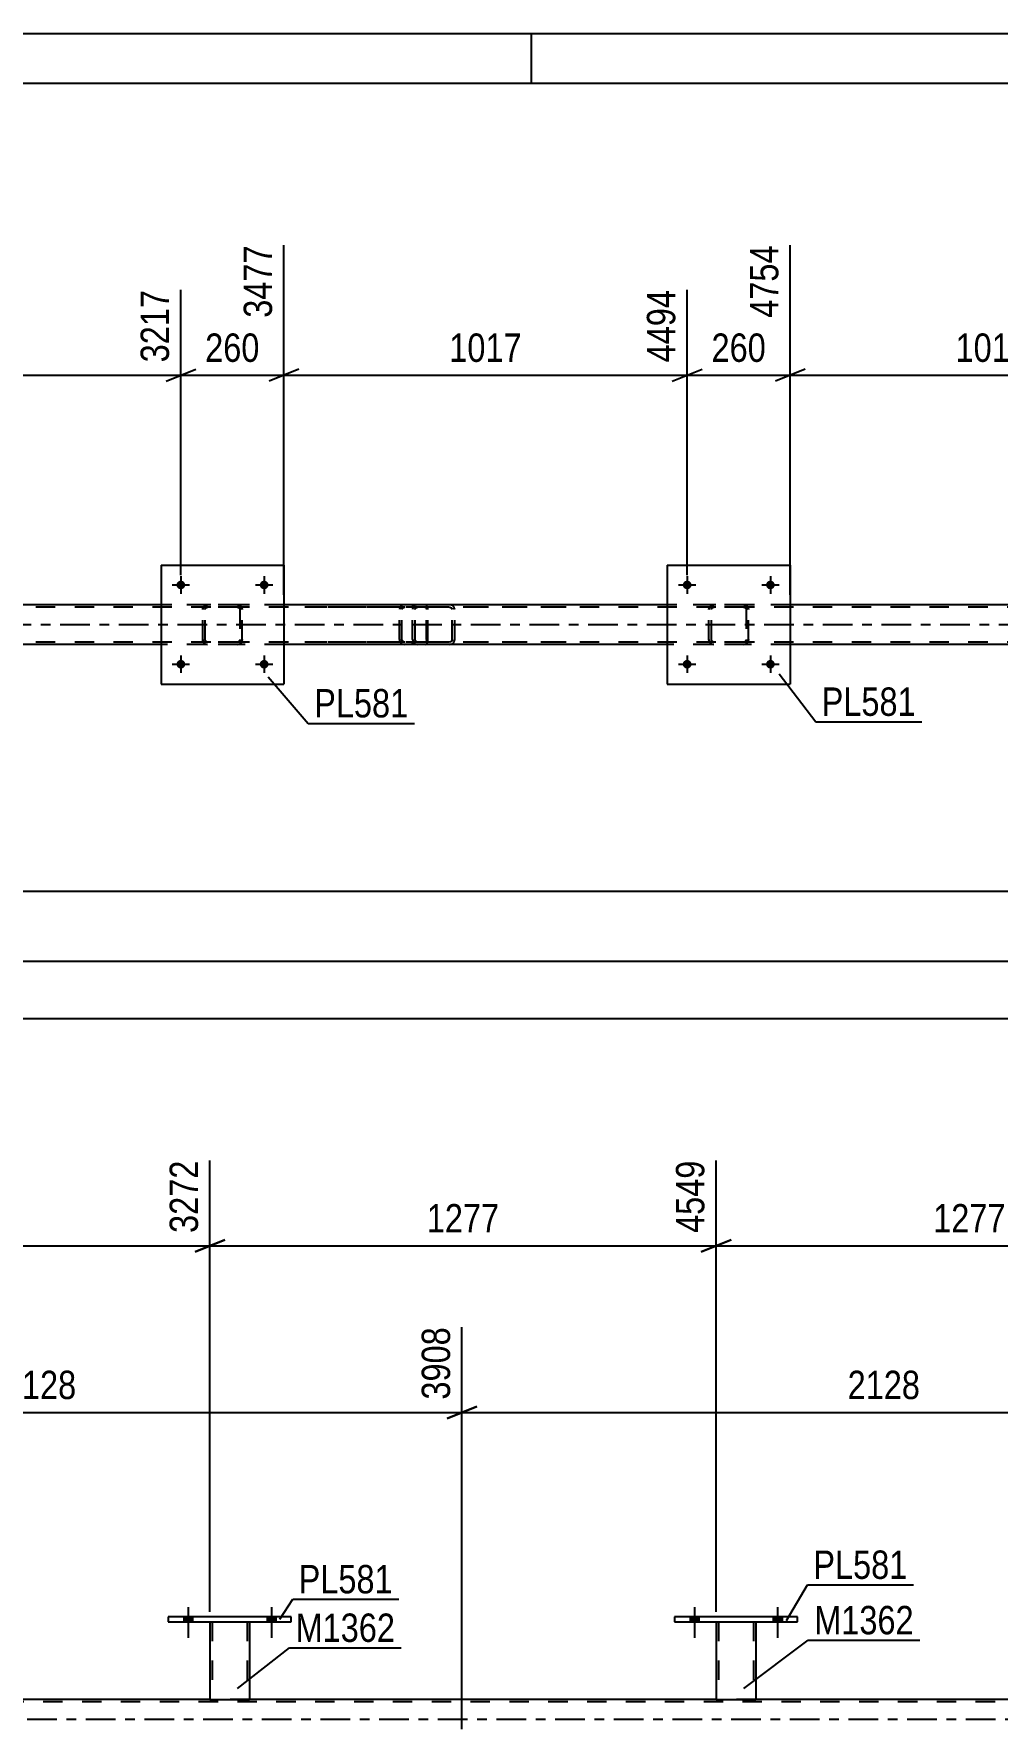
# Model space of a CAD drawing. Header units: millimetres. Extents: x 0 to 841, y 0 to 594.
# Drawn here: x 160.8 to 258, y 422.9 to 594 of the extents above; entities that cross this region are included whole.
import ezdxf

# ---------------------------------------------------------------- set-up
doc = ezdxf.new("R2010")
doc.units = ezdxf.units.MM
doc.linetypes.add('DXK_LINE_DOT2', pattern=[3.9198, 1.9599, -1.9599])
doc.linetypes.add('DXK_LINE_DOT3', pattern=[5.9187, 2.979, -0.9799, 0.9799, -0.9799])
doc.styles.add('Arial Narrow', font='ARIALN.TTF', dxfattribs={"height": 0.2})

# ---------------------------------------------------------------- blocks, each defined once
blk = doc.blocks.new('Unknown-122568519-1133 - 12225')
at = {"color": 5, "linetype": 'Continuous'}
for p, q in [((841, 594), (0, 594)), ((211, 589), (211, 594)), ((836, 589), (5, 589))]:
    blk.add_line(p, q, dxfattribs=at)
blk = doc.blocks.new('Part-122568519-4022 - 3869')
at = {"color": 7, "linetype": 'DXK_LINE_DOT2'}
for p, q in [((747.02, 536.14), (104.28, 536.14)), ((747.02, 536.38), (122.56, 536.38)), ((186.04, 536.38), (173.64, 536.38)), ((237.12, 536.38), (224.72, 536.38)), ((747.02, 532.62), (104.28, 532.62)), ((186.04, 532.38), (173.64, 532.38)), ((237.12, 532.38), (224.72, 532.38))]:
    blk.add_line(p, q, dxfattribs=at)
at = {"color": 2, "linetype": 'Continuous'}
for p, q in [((173.64, 536.38), (134.96, 536.38)), ((224.72, 536.38), (186.04, 536.38)), ((275.8, 536.38), (237.12, 536.38)), ((173.64, 532.38), (134.96, 532.38)), ((224.72, 532.38), (186.04, 532.38)), ((275.8, 532.38), (237.12, 532.38))]:
    blk.add_line(p, q, dxfattribs=at)
at = {"color": 7, "linetype": 'DXK_LINE_DOT3'}
blk.add_line((104.28, 534.38), (747.02, 534.38), dxfattribs=at)
blk = doc.blocks.new('Bolt-122568519-3937 - 3869')
at = {"linetype": 'Continuous'}
for points in [[(176.08, 538.38, -1), (175.2, 538.38, -1)], [(184.48, 538.38, -1), (183.6, 538.38, -1)]]:
    blk.add_hatch(color=1, dxfattribs=at).paths.add_polyline_path(points)
at = {"color": 1, "linetype": 'Continuous'}
for p, q in [((175.64, 539.26), (175.64, 537.5)), ((184.04, 539.26), (184.04, 537.5)), ((174.76, 538.38), (176.52, 538.38)), ((183.16, 538.38), (184.92, 538.38))]:
    blk.add_line(p, q, dxfattribs=at)
blk = doc.blocks.new('Part-122568519-4003 - 3869')
at = {"color": 7, "linetype": 'DXK_LINE_DOT2'}
for p, q in [((200.29, 536.38), (188.13, 536.38)), ((200.29, 536.14), (188.13, 536.14)), ((197.73, 536.07), (197.69, 535.9)), ((197.69, 532.86), (197.69, 535.9)), ((197.73, 536.08), (197.73, 536.07)), ((197.94, 535.9), (197.96, 535.99)), ((197.94, 532.86), (197.94, 535.9)), ((197.96, 535.99), (198.02, 536.07)), ((198.2, 536.38), (198, 536.34)), ((198.02, 536.07), (198.1, 536.12)), ((198.1, 536.12), (198.2, 536.14)), ((199.01, 536.38), (199.01, 536.14)), ((200.39, 536.34), (200.29, 536.38)), ((200.29, 536.14), (200.34, 536.12)), ((200.34, 536.12), (200.38, 536.07)), ((200.38, 536.07), (200.41, 535.99)), ((200.48, 536.24), (200.39, 536.34)), ((200.41, 535.99), (200.42, 535.9)), ((200.42, 532.86), (200.42, 535.9)), ((200.54, 536.08), (200.48, 536.24)), ((200.56, 535.9), (200.54, 536.08)), ((200.56, 532.86), (200.56, 535.9)), ((200.29, 532.62), (188.13, 532.62)), ((200.29, 532.38), (188.13, 532.38)), ((197.69, 532.86), (197.71, 532.77)), ((197.71, 532.77), (197.73, 532.67)), ((197.96, 532.77), (197.94, 532.86)), ((198.02, 532.69), (197.96, 532.77)), ((198, 532.42), (198.2, 532.38)), ((198.1, 532.64), (198.02, 532.69)), ((198.2, 532.62), (198.1, 532.64)), ((199.01, 532.38), (199.01, 532.62)), ((200.34, 532.64), (200.29, 532.62)), ((200.29, 532.38), (200.39, 532.42)), ((200.38, 532.69), (200.34, 532.64)), ((200.41, 532.77), (200.38, 532.69)), ((200.39, 532.42), (200.48, 532.52)), ((200.42, 532.86), (200.41, 532.77)), ((200.48, 532.52), (200.54, 532.67)), ((200.54, 532.67), (200.56, 532.86))]:
    blk.add_line(p, q, dxfattribs=at)
for centre, start, end in [((198.18, 535.88), 111.1941, 156.1506), ((198.18, 532.87), 203.8494, 248.8059)]:
    blk.add_arc(centre, 0.492, start, end, dxfattribs=at)
blk = doc.blocks.new('Part-122568519-4028 - 3869')
at = {"color": 7, "linetype": 'DXK_LINE_DOT2'}
for p, q in [((199.05, 536.07), (199.01, 535.9)), ((199.01, 532.86), (199.01, 535.9)), ((199.05, 536.08), (199.05, 536.07)), ((199.27, 535.9), (199.28, 535.99)), ((199.27, 532.86), (199.27, 535.9)), ((199.28, 535.99), (199.34, 536.07)), ((199.52, 536.38), (199.33, 536.34)), ((199.34, 536.07), (199.42, 536.12)), ((199.42, 536.12), (199.52, 536.14)), ((214.51, 536.38), (199.52, 536.38)), ((214.51, 536.14), (199.52, 536.14)), ((202.95, 536.34), (202.76, 536.38)), ((202.76, 536.14), (202.85, 536.12)), ((202.85, 536.12), (202.94, 536.07)), ((202.94, 536.07), (202.99, 535.99)), ((202.99, 535.99), (203.01, 535.9)), ((203.01, 532.86), (203.01, 535.9)), ((203.23, 536.07), (203.23, 536.08)), ((203.27, 535.9), (203.23, 536.07)), ((203.27, 532.86), (203.27, 535.9)), ((199.01, 532.86), (199.03, 532.77)), ((199.03, 532.77), (199.05, 532.67)), ((199.28, 532.77), (199.27, 532.86)), ((199.34, 532.69), (199.28, 532.77)), ((199.33, 532.42), (199.52, 532.38)), ((199.42, 532.64), (199.34, 532.69)), ((199.52, 532.62), (199.42, 532.64)), ((214.51, 532.62), (199.52, 532.62)), ((214.51, 532.38), (199.52, 532.38)), ((202.85, 532.64), (202.76, 532.62)), ((202.76, 532.38), (202.95, 532.42)), ((202.94, 532.69), (202.85, 532.64)), ((202.99, 532.77), (202.94, 532.69)), ((203.01, 532.86), (202.99, 532.77)), ((203.23, 532.67), (203.25, 532.77)), ((203.25, 532.77), (203.27, 532.86))]:
    blk.add_line(p, q, dxfattribs=at)
for centre, start, end in [((199.5, 535.88), 110.7583, 155.68), ((202.78, 535.88), 24.32, 69.2417), ((199.5, 532.88), 204.32, 249.2417), ((202.78, 532.88), 290.7583, 335.68)]:
    blk.add_arc(centre, 0.496, start, end, dxfattribs=at)
blk = doc.blocks.new('Part-122568519-4122 - 3869')
at = {"color": 7, "linetype": 'DXK_LINE_DOT2'}
for p, q in [((228.92, 535.9), (228.95, 536.08)), ((228.95, 536.08), (228.92, 535.9)), ((228.92, 532.86), (228.92, 535.9)), ((229.16, 535.9), (229.18, 535.99)), ((229.16, 532.86), (229.16, 535.9)), ((229.18, 535.99), (229.23, 536.07)), ((229.21, 536.34), (229.4, 536.38)), ((229.4, 536.38), (229.21, 536.34)), ((229.23, 536.07), (229.31, 536.12)), ((229.31, 536.12), (229.4, 536.14)), ((232.44, 536.38), (229.4, 536.38)), ((232.44, 536.14), (229.4, 536.14)), ((232.44, 536.38), (232.62, 536.34)), ((232.62, 536.34), (232.44, 536.38)), ((232.44, 536.14), (232.53, 536.12)), ((232.53, 536.12), (232.61, 536.07)), ((232.61, 536.07), (232.66, 535.99)), ((232.66, 535.99), (232.68, 535.9)), ((232.68, 535.9), (232.68, 532.86)), ((232.88, 536.08), (232.92, 535.9)), ((232.92, 535.9), (232.88, 536.08)), ((232.92, 532.86), (232.92, 535.9)), ((228.95, 532.67), (228.92, 532.86)), ((228.92, 532.86), (228.95, 532.67)), ((229.18, 532.77), (229.16, 532.86)), ((229.23, 532.69), (229.18, 532.77)), ((229.4, 532.38), (229.21, 532.41)), ((229.21, 532.41), (229.4, 532.38)), ((229.31, 532.64), (229.23, 532.69)), ((229.4, 532.62), (229.31, 532.64)), ((232.44, 532.62), (229.4, 532.62)), ((232.44, 532.38), (229.4, 532.38)), ((232.53, 532.64), (232.44, 532.62)), ((232.62, 532.41), (232.44, 532.38)), ((232.44, 532.38), (232.62, 532.41)), ((232.61, 532.69), (232.53, 532.64)), ((232.66, 532.77), (232.61, 532.69)), ((232.68, 532.86), (232.66, 532.77)), ((232.92, 532.86), (232.88, 532.67)), ((232.88, 532.67), (232.92, 532.86))]:
    blk.add_line(p, q, dxfattribs=at)
at = {"color": 7, "linetype": 'DXK_LINE_DOT3'}
blk.add_line((230.92, 534.38), (230.92, 534.38), dxfattribs=at)
at = {"color": 7, "linetype": 'DXK_LINE_DOT2'}
for centre, start, end in [((229.4, 535.9), 112.5, 157.5), ((229.4, 535.9), 112.5, 157.5), ((232.44, 535.9), 22.5, 67.5), ((232.44, 535.9), 22.5, 67.5), ((229.4, 532.86), 202.5, 247.5), ((229.4, 532.86), 202.5, 247.5), ((232.44, 532.86), 292.5, 337.5), ((232.44, 532.86), 292.5, 337.5)]:
    blk.add_arc(centre, 0.48, start, end, dxfattribs=at)
blk = doc.blocks.new('Part-122568519-4127 - 3869')
at = {"color": 2, "linetype": 'Continuous'}
for p, q in [((224.72, 540.38), (224.72, 528.38)), ((224.72, 540.38), (237.12, 540.38)), ((237.12, 540.38), (237.12, 528.38)), ((224.72, 528.38), (237.12, 528.38))]:
    blk.add_line(p, q, dxfattribs=at)
blk = doc.blocks.new('Part-122568519-4128 - 3869')
at = {"color": 7, "linetype": 'DXK_LINE_DOT2'}
for p, q in [((177.84, 535.9), (177.87, 536.08)), ((177.87, 536.08), (177.84, 535.9)), ((177.84, 532.86), (177.84, 535.9)), ((178.08, 535.9), (178.1, 535.99)), ((178.08, 532.86), (178.08, 535.9)), ((178.1, 535.99), (178.15, 536.07)), ((178.13, 536.34), (178.32, 536.38)), ((178.32, 536.38), (178.13, 536.34)), ((178.15, 536.07), (178.23, 536.12)), ((178.23, 536.12), (178.32, 536.14)), ((181.36, 536.38), (178.32, 536.38)), ((181.36, 536.14), (178.32, 536.14)), ((181.36, 536.38), (181.54, 536.34)), ((181.54, 536.34), (181.36, 536.38)), ((181.36, 536.14), (181.45, 536.12)), ((181.45, 536.12), (181.53, 536.07)), ((181.53, 536.07), (181.58, 535.99)), ((181.58, 535.99), (181.6, 535.9)), ((181.6, 535.9), (181.6, 532.86)), ((181.8, 536.08), (181.84, 535.9)), ((181.84, 535.9), (181.8, 536.08)), ((181.84, 532.86), (181.84, 535.9)), ((177.87, 532.67), (177.84, 532.86)), ((177.84, 532.86), (177.87, 532.67)), ((178.1, 532.77), (178.08, 532.86)), ((178.15, 532.69), (178.1, 532.77)), ((178.32, 532.38), (178.13, 532.41)), ((178.13, 532.41), (178.32, 532.38)), ((178.23, 532.64), (178.15, 532.69)), ((178.32, 532.62), (178.23, 532.64)), ((181.36, 532.62), (178.32, 532.62)), ((181.36, 532.38), (178.32, 532.38)), ((181.45, 532.64), (181.36, 532.62)), ((181.54, 532.41), (181.36, 532.38)), ((181.36, 532.38), (181.54, 532.41)), ((181.53, 532.69), (181.45, 532.64)), ((181.58, 532.77), (181.53, 532.69)), ((181.6, 532.86), (181.58, 532.77)), ((181.84, 532.86), (181.8, 532.67)), ((181.8, 532.67), (181.84, 532.86))]:
    blk.add_line(p, q, dxfattribs=at)
at = {"color": 7, "linetype": 'DXK_LINE_DOT3'}
blk.add_line((179.84, 534.38), (179.84, 534.38), dxfattribs=at)
at = {"color": 7, "linetype": 'DXK_LINE_DOT2'}
for centre, start, end in [((178.32, 535.9), 112.5, 157.5), ((178.32, 535.9), 112.5, 157.5), ((181.36, 535.9), 22.5, 67.5), ((181.36, 535.9), 22.5, 67.5), ((178.32, 532.86), 202.5, 247.5), ((178.32, 532.86), 202.5, 247.5), ((181.36, 532.86), 292.5, 337.5), ((181.36, 532.86), 292.5, 337.5)]:
    blk.add_arc(centre, 0.48, start, end, dxfattribs=at)
blk = doc.blocks.new('Part-122568519-4133 - 3869')
at = {"color": 2, "linetype": 'Continuous'}
for p, q in [((173.64, 540.38), (173.64, 528.38)), ((173.64, 540.38), (186.04, 540.38)), ((186.04, 540.38), (186.04, 528.38)), ((173.64, 528.38), (186.04, 528.38))]:
    blk.add_line(p, q, dxfattribs=at)
blk = doc.blocks.new('Bolt-122568519-4141 - 3869')
at = {"linetype": 'Continuous'}
for points in [[(176.08, 530.38, -1), (175.2, 530.38, -1)], [(184.48, 530.38, -1), (183.6, 530.38, -1)]]:
    blk.add_hatch(color=1, dxfattribs=at).paths.add_polyline_path(points)
at = {"color": 1, "linetype": 'Continuous'}
for p, q in [((175.64, 531.26), (175.64, 529.5)), ((184.04, 531.26), (184.04, 529.5)), ((174.76, 530.38), (176.52, 530.38)), ((183.16, 530.38), (184.92, 530.38))]:
    blk.add_line(p, q, dxfattribs=at)
blk = doc.blocks.new('Bolt-122568519-4151 - 3869')
at = {"linetype": 'Continuous'}
for points in [[(227.16, 530.38, -1), (226.28, 530.38, -1)], [(235.56, 530.38, -1), (234.68, 530.38, -1)]]:
    blk.add_hatch(color=1, dxfattribs=at).paths.add_polyline_path(points)
at = {"color": 1, "linetype": 'Continuous'}
for p, q in [((226.72, 531.26), (226.72, 529.5)), ((235.12, 531.26), (235.12, 529.5)), ((225.84, 530.38), (227.6, 530.38)), ((234.24, 530.38), (236, 530.38))]:
    blk.add_line(p, q, dxfattribs=at)
blk = doc.blocks.new('Bolt-122568519-4152 - 3869')
at = {"linetype": 'Continuous'}
for points in [[(227.16, 538.38, -1), (226.28, 538.38, -1)], [(235.56, 538.38, -1), (234.68, 538.38, -1)]]:
    blk.add_hatch(color=1, dxfattribs=at).paths.add_polyline_path(points)
at = {"color": 1, "linetype": 'Continuous'}
for p, q in [((226.72, 539.26), (226.72, 537.5)), ((235.12, 539.26), (235.12, 537.5)), ((225.84, 538.38), (227.6, 538.38)), ((234.24, 538.38), (236, 538.38))]:
    blk.add_line(p, q, dxfattribs=at)
blk = doc.blocks.new('Part-122568519-5496 - 5055')
at = {"color": 2, "linetype": 'Continuous'}
for p, q in [((174.37, 434.22), (174.37, 433.74)), ((186.77, 434.22), (174.37, 434.22)), ((174.37, 433.74), (186.77, 433.74)), ((186.77, 433.74), (186.77, 434.22))]:
    blk.add_line(p, q, dxfattribs=at)
blk = doc.blocks.new('Part-122568519-5319 - 5055')
at = {"color": 7, "linetype": 'DXK_LINE_DOT2'}
for p, q in [((747.76, 425.66), (47.68, 425.66)), ((182.57, 425.9), (178.57, 425.9)), ((233.65, 425.9), (229.65, 425.9))]:
    blk.add_line(p, q, dxfattribs=at)
at = {"color": 2, "linetype": 'Continuous'}
for p, q in [((178.57, 425.9), (131.49, 425.9)), ((229.65, 425.9), (182.57, 425.9)), ((280.73, 425.9), (233.65, 425.9))]:
    blk.add_line(p, q, dxfattribs=at)
at = {"color": 7, "linetype": 'DXK_LINE_DOT3'}
blk.add_line((47.68, 423.9), (747.76, 423.9), dxfattribs=at)
blk = doc.blocks.new('Bolt-122568519-5401 - 5055')
at = {"linetype": 'Continuous'}
for points in [[(227.01, 433.74), (227.89, 433.74), (227.89, 434.22), (227.01, 434.22)], [(235.41, 433.74), (236.29, 433.74), (236.29, 434.22), (235.41, 434.22)]]:
    blk.add_hatch(color=1, dxfattribs=at).paths.add_polyline_path(points)
at = {"color": 1, "linetype": 'Continuous'}
for p, q in [((227.45, 435.22), (227.45, 432.1)), ((235.85, 435.22), (235.85, 432.1)), ((227.01, 434.22), (227.01, 433.74)), ((227.89, 434.22), (227.89, 433.74)), ((235.41, 434.22), (235.41, 433.74)), ((236.29, 434.22), (236.29, 433.74))]:
    blk.add_line(p, q, dxfattribs=at)
blk = doc.blocks.new('Bolt-122568519-5402 - 5055')
at = {"linetype": 'Continuous'}
for points in [[(175.93, 433.74), (176.81, 433.74), (176.81, 434.22), (175.93, 434.22)], [(184.33, 433.74), (185.21, 433.74), (185.21, 434.22), (184.33, 434.22)]]:
    blk.add_hatch(color=1, dxfattribs=at).paths.add_polyline_path(points)
at = {"color": 1, "linetype": 'Continuous'}
for p, q in [((176.37, 435.22), (176.37, 432.1)), ((184.77, 435.22), (184.77, 432.1)), ((175.93, 434.22), (175.93, 433.74)), ((176.81, 434.22), (176.81, 433.74)), ((184.33, 434.22), (184.33, 433.74)), ((185.21, 434.22), (185.21, 433.74))]:
    blk.add_line(p, q, dxfattribs=at)
blk = doc.blocks.new('Bolt-122568519-5403 - 5055')
at = {"linetype": 'Continuous'}
for points in [[(175.93, 433.74), (176.81, 433.74), (176.81, 434.22), (175.93, 434.22)], [(184.33, 433.74), (185.21, 433.74), (185.21, 434.22), (184.33, 434.22)]]:
    blk.add_hatch(color=1, dxfattribs=at).paths.add_polyline_path(points)
at = {"color": 1, "linetype": 'Continuous'}
for p, q in [((176.37, 435.22), (176.37, 432.1)), ((184.77, 435.22), (184.77, 432.1)), ((175.93, 434.22), (175.93, 433.74)), ((176.81, 434.22), (176.81, 433.74)), ((184.33, 434.22), (184.33, 433.74)), ((185.21, 434.22), (185.21, 433.74))]:
    blk.add_line(p, q, dxfattribs=at)
blk = doc.blocks.new('Bolt-122568519-5424 - 5055')
at = {"linetype": 'Continuous'}
for points in [[(227.01, 433.74), (227.89, 433.74), (227.89, 434.22), (227.01, 434.22)], [(235.41, 433.74), (236.29, 433.74), (236.29, 434.22), (235.41, 434.22)]]:
    blk.add_hatch(color=1, dxfattribs=at).paths.add_polyline_path(points)
at = {"color": 1, "linetype": 'Continuous'}
for p, q in [((227.45, 435.22), (227.45, 432.1)), ((235.85, 435.22), (235.85, 432.1)), ((227.01, 434.22), (227.01, 433.74)), ((227.89, 434.22), (227.89, 433.74)), ((235.41, 434.22), (235.41, 433.74)), ((236.29, 434.22), (236.29, 433.74))]:
    blk.add_line(p, q, dxfattribs=at)
blk = doc.blocks.new('Part-122568519-5481 - 5055')
at = {"color": 2, "linetype": 'Continuous'}
for p, q in [((229.65, 433.74), (229.65, 425.9)), ((233.65, 433.74), (233.65, 425.9)), ((229.65, 425.9), (233.65, 425.9))]:
    blk.add_line(p, q, dxfattribs=at)
at = {"color": 7, "linetype": 'DXK_LINE_DOT2'}
for p, q in [((229.65, 433.74), (233.65, 433.74)), ((229.65, 433.74), (229.65, 433.74)), ((229.65, 433.74), (229.65, 433.74)), ((229.89, 433.74), (229.89, 425.9)), ((233.41, 433.74), (233.41, 425.9)), ((233.65, 433.74), (233.65, 433.74)), ((233.65, 433.74), (233.65, 433.74)), ((233.36, 425.9), (233.39, 425.9)), ((233.36, 425.9), (233.39, 425.9)), ((233.39, 425.9), (233.41, 425.9)), ((233.39, 425.9), (233.41, 425.9))]:
    blk.add_line(p, q, dxfattribs=at)
blk = doc.blocks.new('Part-122568519-5486 - 5055')
at = {"color": 2, "linetype": 'Continuous'}
for p, q in [((225.45, 434.22), (225.45, 433.74)), ((237.85, 434.22), (225.45, 434.22)), ((225.45, 433.74), (237.85, 433.74)), ((237.85, 433.74), (237.85, 434.22))]:
    blk.add_line(p, q, dxfattribs=at)
blk = doc.blocks.new('Part-122568519-5491 - 5055')
at = {"color": 2, "linetype": 'Continuous'}
for p, q in [((178.57, 433.74), (178.57, 425.9)), ((182.57, 433.74), (182.57, 425.9)), ((178.57, 425.9), (182.57, 425.9))]:
    blk.add_line(p, q, dxfattribs=at)
at = {"color": 7, "linetype": 'DXK_LINE_DOT2'}
for p, q in [((178.57, 433.74), (182.57, 433.74)), ((178.57, 433.74), (178.57, 433.74)), ((178.57, 433.74), (178.57, 433.74)), ((178.81, 433.74), (178.81, 425.9)), ((182.33, 433.74), (182.33, 425.9)), ((182.57, 433.74), (182.57, 433.74)), ((182.57, 433.74), (182.57, 433.74)), ((182.27, 425.9), (182.31, 425.9)), ((182.27, 425.9), (182.31, 425.9)), ((182.31, 425.9), (182.33, 425.9)), ((182.31, 425.9), (182.33, 425.9))]:
    blk.add_line(p, q, dxfattribs=at)
blk = doc.blocks.new('StraightDimension-122568519-4487 - 3869')
at = {"color": 7, "linetype": 'Continuous'}
blk.add_line((61.72, 494.61), (747.66, 494.61), dxfattribs=at)
blk = doc.blocks.new('StraightDimension-122568519-4349 - 3869')
at = {"color": 7, "linetype": 'Continuous'}
blk.add_line((62.36, 507.46), (626.93, 507.46), dxfattribs=at)
blk = doc.blocks.new('StraightDimension-122568519-4508 - 3869')
at = {"color": 7, "linetype": 'Continuous'}
blk.add_line((62.36, 500.4), (747.02, 500.4), dxfattribs=at)
blk = doc.blocks.new('StraightDimension-122568519-4897 - 3869')
at = {"color": 7, "linetype": 'Continuous'}
for p, q in [((237.12, 537.38), (237.12, 572.66)), ((277.8, 539.38), (277.8, 568.16)), ((238.62, 560.15), (235.62, 558.95)), ((237.12, 559.55), (277.8, 559.55)), ((276.3, 558.95), (279.3, 560.15))]:
    blk.add_line(p, q, dxfattribs=at)
at = {"color": 0, "linetype": 'Continuous'}
blk.add_wipeout([(277.2, 568.76), (273, 568.76), (273, 560.25), (277.2, 560.25)], dxfattribs=at)
at = {"color": 0}
blk.add_wipeout([(261.71, 560.3), (261.71, 564.5), (253.2, 564.5), (253.2, 560.3)], dxfattribs=at)
at = {"color": 3, "linetype": 'Continuous', "style": 'Arial Narrow'}
blk.add_text('5771', height=2.863, rotation=90.0002, dxfattribs=at).set_placement((276.6, 560.85))
at = {"color": 3, "style": 'Arial Narrow'}
blk.add_text('1017', height=2.863, dxfattribs=at).set_placement((253.8, 560.9))
blk = doc.blocks.new('StraightDimension-122568519-4915 - 3869')
at = {"color": 7, "linetype": 'Continuous'}
for p, q in [((237.12, 537.38), (237.12, 572.66)), ((226.72, 539.38), (226.72, 568.16)), ((225.22, 558.95), (228.22, 560.15)), ((226.72, 559.55), (237.12, 559.55)), ((238.62, 560.15), (235.62, 558.95))]:
    blk.add_line(p, q, dxfattribs=at)
at = {"color": 0}
blk.add_wipeout([(235.26, 560.3), (235.26, 564.5), (228.58, 564.5), (228.58, 560.3)], dxfattribs=at)
at = {"color": 3, "style": 'Arial Narrow'}
blk.add_text('260', height=2.863, dxfattribs=at).set_placement((229.18, 560.9))
at = {"color": 0, "linetype": 'Continuous'}
blk.add_wipeout([(236.52, 573.26), (232.32, 573.26), (232.32, 564.75), (236.52, 564.75)], dxfattribs=at)
at = {"color": 3, "linetype": 'Continuous', "style": 'Arial Narrow'}
blk.add_text('4754', height=2.863, rotation=90.0002, dxfattribs=at).set_placement((235.92, 565.35))
blk = doc.blocks.new('StraightDimension-122568519-4933 - 3869')
at = {"color": 7, "linetype": 'Continuous'}
for p, q in [((186.04, 537.38), (186.04, 572.66)), ((226.72, 539.38), (226.72, 568.16)), ((187.54, 560.15), (184.54, 558.95)), ((186.04, 559.55), (226.72, 559.55)), ((225.22, 558.95), (228.22, 560.15))]:
    blk.add_line(p, q, dxfattribs=at)
at = {"color": 0, "linetype": 'Continuous'}
blk.add_wipeout([(226.12, 568.76), (221.92, 568.76), (221.92, 560.25), (226.12, 560.25)], dxfattribs=at)
at = {"color": 0}
blk.add_wipeout([(210.63, 560.3), (210.63, 564.5), (202.12, 564.5), (202.12, 560.3)], dxfattribs=at)
at = {"color": 3, "linetype": 'Continuous', "style": 'Arial Narrow'}
blk.add_text('4494', height=2.863, rotation=90.0002, dxfattribs=at).set_placement((225.52, 560.85))
at = {"color": 3, "style": 'Arial Narrow'}
blk.add_text('1017', height=2.863, dxfattribs=at).set_placement((202.72, 560.9))
blk = doc.blocks.new('StraightDimension-122568519-4951 - 3869')
at = {"color": 7, "linetype": 'Continuous'}
for p, q in [((186.04, 537.38), (186.04, 572.66)), ((175.64, 539.38), (175.64, 568.16)), ((174.14, 558.95), (177.14, 560.15)), ((175.64, 559.55), (186.04, 559.55)), ((187.54, 560.15), (184.54, 558.95))]:
    blk.add_line(p, q, dxfattribs=at)
at = {"color": 0}
blk.add_wipeout([(184.18, 560.3), (184.18, 564.5), (177.49, 564.5), (177.49, 560.3)], dxfattribs=at)
at = {"color": 3, "style": 'Arial Narrow'}
blk.add_text('260', height=2.863, dxfattribs=at).set_placement((178.09, 560.9))
at = {"color": 0, "linetype": 'Continuous'}
blk.add_wipeout([(185.44, 573.26), (181.24, 573.26), (181.24, 564.75), (185.44, 564.75)], dxfattribs=at)
at = {"color": 3, "linetype": 'Continuous', "style": 'Arial Narrow'}
blk.add_text('3477', height=2.863, rotation=90.0002, dxfattribs=at).set_placement((184.84, 565.35))
blk = doc.blocks.new('StraightDimension-122568519-4969 - 3869')
at = {"color": 7, "linetype": 'Continuous'}
for p, q in [((134.96, 537.38), (134.96, 572.66)), ((175.64, 539.38), (175.64, 568.16)), ((136.46, 560.15), (133.46, 558.95)), ((134.96, 559.55), (175.64, 559.55)), ((174.14, 558.95), (177.14, 560.15))]:
    blk.add_line(p, q, dxfattribs=at)
at = {"color": 0, "linetype": 'Continuous'}
blk.add_wipeout([(175.04, 568.76), (170.84, 568.76), (170.84, 560.25), (175.04, 560.25)], dxfattribs=at)
at = {"color": 0}
blk.add_wipeout([(159.55, 560.3), (159.55, 564.5), (151.04, 564.5), (151.04, 560.3)], dxfattribs=at)
at = {"color": 3, "linetype": 'Continuous', "style": 'Arial Narrow'}
blk.add_text('3217', height=2.863, rotation=90.0002, dxfattribs=at).set_placement((174.44, 560.85))
at = {"color": 3, "style": 'Arial Narrow'}
blk.add_text('1017', height=2.863, dxfattribs=at).set_placement((151.64, 560.9))
blk = doc.blocks.new('StraightDimension-122568519-6253 - 5055')
at = {"color": 7, "linetype": 'Continuous'}
for p, q in [((229.65, 434.74), (229.65, 480.3)), ((280.73, 434.74), (280.73, 480.3)), ((231.15, 472.28), (228.15, 471.08)), ((279.23, 471.08), (282.23, 472.28)), ((229.65, 471.68), (280.73, 471.68))]:
    blk.add_line(p, q, dxfattribs=at)
at = {"color": 0, "linetype": 'Continuous'}
blk.add_wipeout([(280.13, 480.9), (275.93, 480.9), (275.93, 472.38), (280.13, 472.38)], dxfattribs=at)
at = {"color": 0}
blk.add_wipeout([(259.45, 472.43), (259.45, 476.63), (250.94, 476.63), (250.94, 472.43)], dxfattribs=at)
at = {"color": 3, "linetype": 'Continuous', "style": 'Arial Narrow'}
blk.add_text('5826', height=2.863, rotation=90.0002, dxfattribs=at).set_placement((279.53, 472.98))
at = {"color": 3, "style": 'Arial Narrow'}
blk.add_text('1277', height=2.863, dxfattribs=at).set_placement((251.54, 473.03))
blk = doc.blocks.new('StraightDimension-122568519-6233 - 5055')
at = {"color": 7, "linetype": 'Continuous'}
for p, q in [((127.49, 434.74), (127.49, 480.3)), ((178.57, 434.74), (178.57, 480.3)), ((128.99, 472.28), (125.99, 471.08)), ((177.07, 471.08), (180.07, 472.28)), ((127.49, 471.68), (178.57, 471.68))]:
    blk.add_line(p, q, dxfattribs=at)
at = {"color": 0, "linetype": 'Continuous'}
blk.add_wipeout([(177.97, 480.9), (173.77, 480.9), (173.77, 472.38), (177.97, 472.38)], dxfattribs=at)
at = {"color": 0}
blk.add_wipeout([(157.29, 472.43), (157.29, 476.63), (148.77, 476.63), (148.77, 472.43)], dxfattribs=at)
at = {"color": 3, "linetype": 'Continuous', "style": 'Arial Narrow'}
blk.add_text('3272', height=2.863, rotation=90.0002, dxfattribs=at).set_placement((177.37, 472.98))
at = {"color": 3, "style": 'Arial Narrow'}
blk.add_text('1277', height=2.863, dxfattribs=at).set_placement((149.37, 473.03))
blk = doc.blocks.new('StraightDimension-122568519-6243 - 5055')
at = {"color": 7, "linetype": 'Continuous'}
for p, q in [((178.57, 434.74), (178.57, 480.3)), ((229.65, 434.74), (229.65, 480.3)), ((180.07, 472.28), (177.07, 471.08)), ((228.15, 471.08), (231.15, 472.28)), ((178.57, 471.68), (229.65, 471.68))]:
    blk.add_line(p, q, dxfattribs=at)
at = {"color": 0, "linetype": 'Continuous'}
blk.add_wipeout([(229.05, 480.9), (224.85, 480.9), (224.85, 472.38), (229.05, 472.38)], dxfattribs=at)
at = {"color": 0}
blk.add_wipeout([(208.37, 472.43), (208.37, 476.63), (199.85, 476.63), (199.85, 472.43)], dxfattribs=at)
at = {"color": 3, "linetype": 'Continuous', "style": 'Arial Narrow'}
blk.add_text('4549', height=2.863, rotation=90.0002, dxfattribs=at).set_placement((228.45, 472.98))
at = {"color": 3, "style": 'Arial Narrow'}
blk.add_text('1277', height=2.863, dxfattribs=at).set_placement((200.45, 473.03))
blk = doc.blocks.new('StraightDimension-122568519-6075 - 5055')
at = {"color": 7, "linetype": 'Continuous'}
for p, q in [((204, 422.9), (204, 463.47)), ((289.13, 422.9), (289.13, 463.47)), ((205.5, 455.46), (202.5, 454.26)), ((287.63, 454.26), (290.63, 455.46)), ((204, 454.86), (289.13, 454.86))]:
    blk.add_line(p, q, dxfattribs=at)
at = {"color": 0, "linetype": 'Continuous'}
blk.add_wipeout([(288.53, 464.07), (284.33, 464.07), (284.33, 455.56), (288.53, 455.56)], dxfattribs=at)
at = {"color": 0}
blk.add_wipeout([(250.82, 455.61), (250.82, 459.81), (242.31, 459.81), (242.31, 455.61)], dxfattribs=at)
at = {"color": 3, "linetype": 'Continuous', "style": 'Arial Narrow'}
blk.add_text('6036', height=2.863, rotation=90.0002, dxfattribs=at).set_placement((287.93, 456.16))
at = {"color": 3, "style": 'Arial Narrow'}
blk.add_text('2128', height=2.863, dxfattribs=at).set_placement((242.91, 456.21))
blk = doc.blocks.new('StraightDimension-122568519-6089 - 5055')
at = {"color": 7, "linetype": 'Continuous'}
for p, q in [((118.87, 422.9), (118.87, 467.97)), ((204, 422.9), (204, 463.47)), ((120.37, 455.46), (117.37, 454.26)), ((202.5, 454.26), (205.5, 455.46)), ((118.87, 454.86), (204, 454.86))]:
    blk.add_line(p, q, dxfattribs=at)
at = {"color": 0, "linetype": 'Continuous'}
blk.add_wipeout([(203.4, 464.07), (199.2, 464.07), (199.2, 455.56), (203.4, 455.56)], dxfattribs=at)
at = {"color": 0}
blk.add_wipeout([(165.69, 455.61), (165.69, 459.81), (157.18, 459.81), (157.18, 455.61)], dxfattribs=at)
at = {"color": 3, "linetype": 'Continuous', "style": 'Arial Narrow'}
blk.add_text('3908', height=2.863, rotation=90.0002, dxfattribs=at).set_placement((202.8, 456.16))
at = {"color": 3, "style": 'Arial Narrow'}
blk.add_text('2128', height=2.863, dxfattribs=at).set_placement((157.78, 456.21))
blk = doc.blocks.new('Mark-122568519-4123 - 3869')
at = {"color": 0}
blk.add_wipeout([(249.8, 525.17), (249.8, 528.17), (240.29, 528.17), (240.29, 525.17)], dxfattribs=at)
blk.add_wipeout([(249.8, 525.17), (249.8, 528.17), (240.29, 528.17), (240.29, 525.17)], dxfattribs=at)
at = {"color": 30, "linetype": 'Continuous'}
for p, q in [((236.01, 529.41), (239.69, 524.57)), ((239.69, 524.57), (250.4, 524.57))]:
    blk.add_line(p, q, dxfattribs=at)
at = {"color": 3, "style": 'Arial Narrow'}
blk.add_text('PL581', height=2.863, dxfattribs=at).set_placement((240.29, 525.17))
blk = doc.blocks.new('Mark-122568519-4129 - 3869')
at = {"color": 0}
blk.add_wipeout([(198.6, 525.01), (198.6, 528.01), (189.09, 528.01), (189.09, 525.01)], dxfattribs=at)
blk.add_wipeout([(198.6, 525.01), (198.6, 528.01), (189.09, 528.01), (189.09, 525.01)], dxfattribs=at)
at = {"color": 30, "linetype": 'Continuous'}
for p, q in [((184.44, 529.11), (188.49, 524.41)), ((188.49, 524.41), (199.2, 524.41))]:
    blk.add_line(p, q, dxfattribs=at)
at = {"color": 3, "style": 'Arial Narrow'}
blk.add_text('PL581', height=2.863, dxfattribs=at).set_placement((189.09, 525.01))
blk = doc.blocks.new('Mark-122568519-5492 - 5055')
at = {"color": 0}
blk.add_wipeout([(197.02, 436.6), (197.02, 439.6), (187.52, 439.6), (187.52, 436.6)], dxfattribs=at)
blk.add_wipeout([(197.02, 436.6), (197.02, 439.6), (187.52, 439.6), (187.52, 436.6)], dxfattribs=at)
at = {"color": 30, "linetype": 'Continuous'}
for p, q in [((185.64, 433.99), (186.92, 436)), ((186.92, 436), (197.62, 436))]:
    blk.add_line(p, q, dxfattribs=at)
at = {"color": 3, "style": 'Arial Narrow'}
blk.add_text('PL581', height=2.863, dxfattribs=at).set_placement((187.52, 436.6))
blk = doc.blocks.new('Mark-122568519-5477 - 5055')
at = {"color": 0}
blk.add_wipeout([(249.59, 432.47), (249.59, 435.47), (239.54, 435.47), (239.54, 432.47)], dxfattribs=at)
blk.add_wipeout([(249.59, 432.47), (249.59, 435.47), (239.54, 435.47), (239.54, 432.47)], dxfattribs=at)
at = {"color": 30, "linetype": 'Continuous'}
for p, q in [((232.43, 427), (238.94, 431.87)), ((238.94, 431.87), (250.19, 431.87))]:
    blk.add_line(p, q, dxfattribs=at)
at = {"color": 3, "style": 'Arial Narrow'}
blk.add_text('M1362', height=2.863, dxfattribs=at).set_placement((239.54, 432.47))
blk = doc.blocks.new('Mark-122568519-5482 - 5055')
at = {"color": 0}
blk.add_wipeout([(248.95, 438.06), (248.95, 441.06), (239.45, 441.06), (239.45, 438.06)], dxfattribs=at)
blk.add_wipeout([(248.95, 438.06), (248.95, 441.06), (239.45, 441.06), (239.45, 438.06)], dxfattribs=at)
at = {"color": 30, "linetype": 'Continuous'}
for p, q in [((236.75, 433.87), (238.85, 437.46)), ((238.85, 437.46), (249.55, 437.46))]:
    blk.add_line(p, q, dxfattribs=at)
at = {"color": 3, "style": 'Arial Narrow'}
blk.add_text('PL581', height=2.863, dxfattribs=at).set_placement((239.45, 438.06))
blk = doc.blocks.new('Mark-122568519-5487 - 5055')
at = {"color": 0}
blk.add_wipeout([(197.26, 431.7), (197.26, 434.7), (187.21, 434.7), (187.21, 431.7)], dxfattribs=at)
blk.add_wipeout([(197.26, 431.7), (197.26, 434.7), (187.21, 434.7), (187.21, 431.7)], dxfattribs=at)
at = {"color": 30, "linetype": 'Continuous'}
for p, q in [((181.35, 427), (186.61, 431.1)), ((186.61, 431.1), (197.86, 431.1))]:
    blk.add_line(p, q, dxfattribs=at)
at = {"color": 3, "style": 'Arial Narrow'}
blk.add_text('M1362', height=2.863, dxfattribs=at).set_placement((187.21, 431.7))

msp = doc.modelspace()

# ---------------------------------------------------------------- block references
for name in ['Unknown-122568519-1133 - 12225', 'Part-122568519-4133 - 3869', 'Bolt-122568519-3937 - 3869', 'Part-122568519-4127 - 3869', 'Bolt-122568519-4152 - 3869', 'Part-122568519-4022 - 3869', 'Part-122568519-4128 - 3869', 'Part-122568519-4003 - 3869', 'Part-122568519-4028 - 3869', 'Part-122568519-4122 - 3869', 'Bolt-122568519-4141 - 3869', 'Bolt-122568519-4151 - 3869', 'Bolt-122568519-5402 - 5055', 'Bolt-122568519-5403 - 5055', 'Bolt-122568519-5401 - 5055', 'Bolt-122568519-5424 - 5055', 'Part-122568519-5496 - 5055', 'Part-122568519-5491 - 5055', 'Part-122568519-5486 - 5055', 'Part-122568519-5481 - 5055', 'Part-122568519-5319 - 5055']:
    msp.add_blockref(name, (0, 0))

# ---------------------------------------------------------------- next in the draw order: block references
for name in ['StraightDimension-122568519-4897 - 3869', 'StraightDimension-122568519-4487 - 3869', 'StraightDimension-122568519-6233 - 5055', 'StraightDimension-122568519-6253 - 5055']:
    msp.add_blockref(name, (0, 0))

# ---------------------------------------------------------------- next in the draw order: block references
for name in ['StraightDimension-122568519-4915 - 3869', 'StraightDimension-122568519-4349 - 3869', 'StraightDimension-122568519-6243 - 5055']:
    msp.add_blockref(name, (0, 0))

# ---------------------------------------------------------------- next in the draw order: block references
for name in ['StraightDimension-122568519-4933 - 3869', 'StraightDimension-122568519-4508 - 3869', 'StraightDimension-122568519-6075 - 5055']:
    msp.add_blockref(name, (0, 0))

# ---------------------------------------------------------------- next in the draw order: block references
for name in ['StraightDimension-122568519-4951 - 3869', 'Mark-122568519-4129 - 3869', 'Mark-122568519-4123 - 3869', 'StraightDimension-122568519-6089 - 5055', 'Mark-122568519-5477 - 5055']:
    msp.add_blockref(name, (0, 0))

# ---------------------------------------------------------------- next in the draw order: block references
for name in ['StraightDimension-122568519-4969 - 3869', 'Mark-122568519-5482 - 5055', 'Mark-122568519-5492 - 5055']:
    msp.add_blockref(name, (0, 0))

# ---------------------------------------------------------------- next in the draw order: block references
msp.add_blockref('Mark-122568519-5487 - 5055', (0, 0))

doc.saveas('drawing.dxf')
